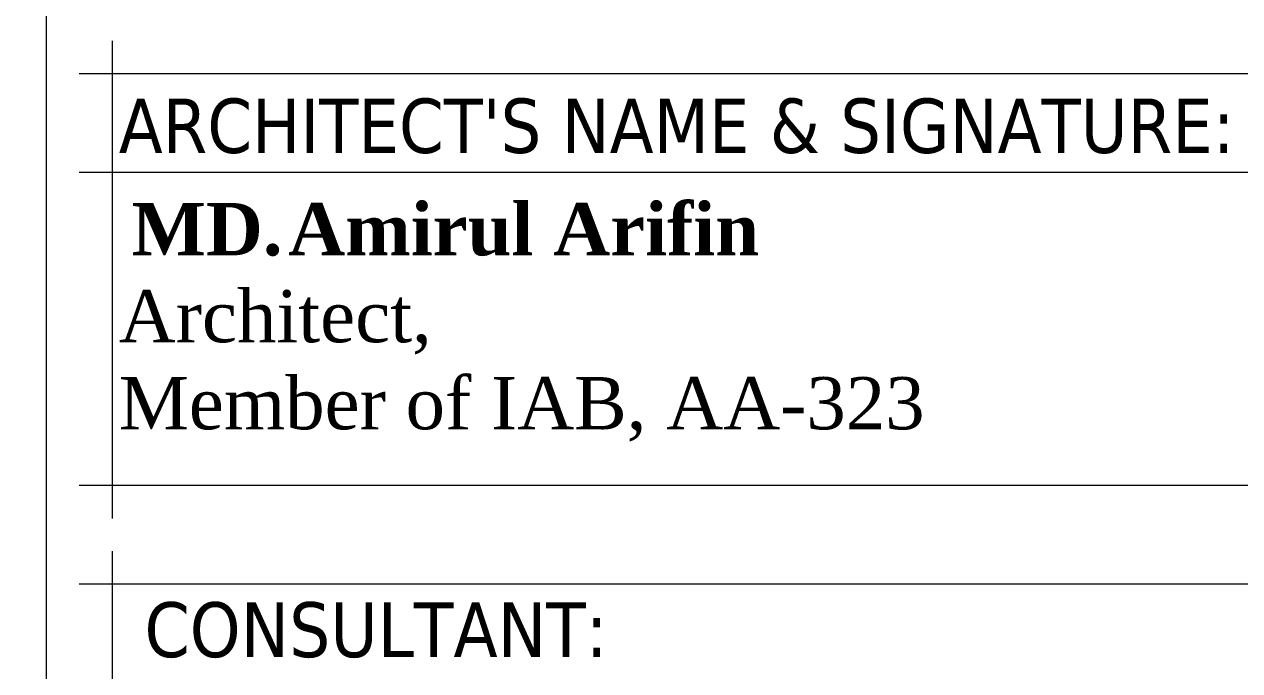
# Model space of a CAD drawing. Header units: inches. Extents: x 109699 to 44449955, y -10987 to 15824140.
# Drawn here: x 223346.9 to 223598.5, y -1363.7 to -1229.9 of the extents above; entities that cross this region are included whole.
import ezdxf

# ---------------------------------------------------------------- set-up
doc = ezdxf.new("R2010")
doc.units = ezdxf.units.IN
doc.header["$LTSCALE"] = 5
doc.header["$MEASUREMENT"] = 0
for name, color, linetype, lineweight in [('cloumn', 253, 'Continuous', 60), ('collum', 8, 'Continuous', 70), ('Title box', 7, 'Continuous', 9)]:
    doc.layers.add(name, color=color, linetype=linetype, lineweight=lineweight)
doc.styles.add('DIM', font='tahoma.ttf')

# ---------------------------------------------------------------- blocks, each defined once
blk = doc.blocks.new('s 1')
at = {"layer": 'Title box', "elevation": -0.1}
blk.add_lwpolyline([(180078.05, -28775.1), (180453.05, -28775.1), (180453.05, -26481.35), (180078.05, -26481.35)], close=True, dxfattribs=at)
for points in [[(180096.8, -26833.29), (180096.8, -26969.12)], [(180443.68, -26842.66), (180087.43, -26842.66)], [(180443.68, -26870.79), (180087.43, -26870.79)], [(180443.68, -26959.74), (180087.43, -26959.74)], [(180096.8, -26978.49), (180096.8, -27171.05)], [(180443.68, -26987.87), (180087.43, -26987.87)]]:
    blk.add_lwpolyline(points, dxfattribs=at)
at = {"layer": 'Title box', "attachment_point": 1, "style": 'DIM'}
for s, insert, char_height, width in [("ARCHITECT'S NAME & SIGNATURE:", (180098.69, -26849.71, -0.1), 15.4688, 395.0057), ('\\pi-44.55,l59.4,t59.4;{\\fTimes New Roman|b1|i0|c0|p18;MD.^IAmirul Arifin\\P\\pi0,l0,tz;\\fTimes New Roman|b0|i0|c0|p18;  Architect, \\P  Member of IAB, AA-323\\P }', (180087.45, -26879.42, -0.1), 14.85, 379.2055), ('CONSULTANT:', (180105.98, -26992.95, -0.1), 15.625, 229.3841)]:
    blk.add_mtext(s, dxfattribs=dict(at, insert=insert, char_height=char_height, width=width))

msp = doc.modelspace()

# ---------------------------------------------------------------- linework, layer by layer
at = {"layer": 'cloumn', "ltscale": 0.5}
msp.add_circle((222440.16, -2795.27), 2395.67, dxfattribs=at)

# ---------------------------------------------------------------- block references
at = {"layer": 'collum', "color": 0, "xscale": 0.7278336000000003, "yscale": 0.7278336000000003, "zscale": 0.7278336000000003}
msp.add_blockref('s 1', (92284.56, 18296.89, 0.08), dxfattribs=at)

doc.saveas('drawing.dxf')
